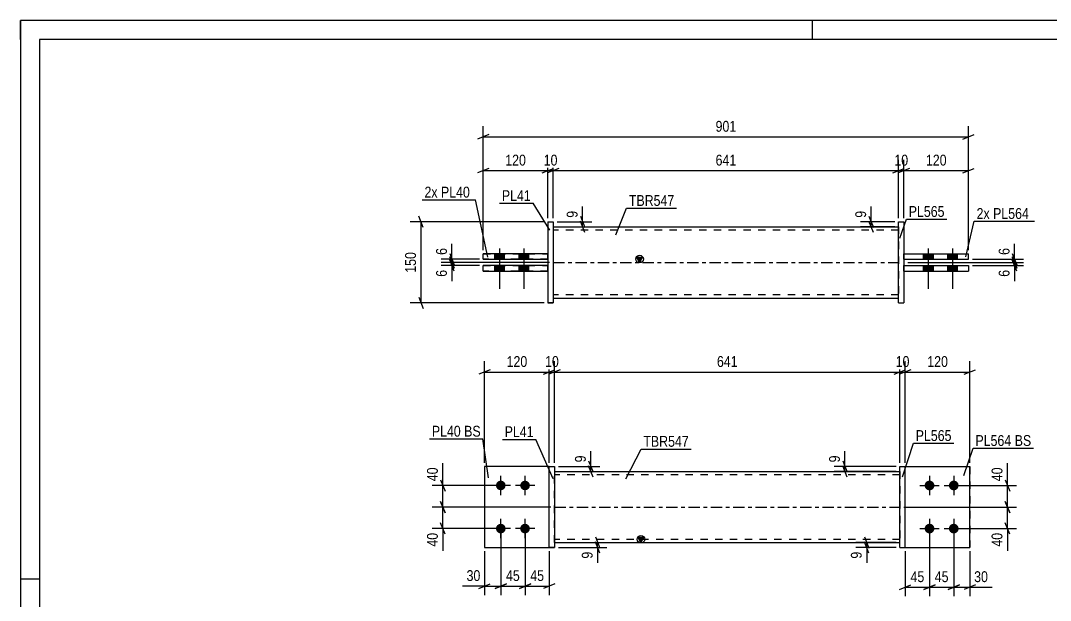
# Model space of a CAD drawing. Header units: millimetres. Extents: x 0 to 420, y 0 to 297.
# Drawn here: x 0 to 273.1, y 143.3 to 297 of the extents above; entities that cross this region are included whole.
import ezdxf

# ---------------------------------------------------------------- set-up
doc = ezdxf.new("R2010")
doc.units = ezdxf.units.MM
doc.linetypes.add('DXK_LINE_DOT2', pattern=[3.9198, 1.9599, -1.9599])
doc.linetypes.add('DXK_LINE_DOT3', pattern=[5.9187, 2.979, -0.9799, 0.9799, -0.9799])
doc.styles.add('Arial Narrow', font='ARIALN.TTF', dxfattribs={"height": 0.2})

# ---------------------------------------------------------------- blocks, each defined once
blk = doc.blocks.new('Unknown-585696755-1128')
at = {"color": 5, "linetype": 'Continuous'}
for p, q in [((420, 297), (0, 297)), ((0, 297), (0, 0)), ((0, 292), (0, 297)), ((210, 292), (210, 297)), ((415, 292), (5, 292)), ((5, 292), (5, 5)), ((5, 149), (0, 149))]:
    blk.add_line(p, q, dxfattribs=at)
blk = doc.blocks.new('Part-585696755-1914 - 1887')
at = {"color": 7, "linetype": 'DXK_LINE_DOT2'}
for p, q in [((140.2, 178.79), (123.05, 178.79)), ((123.05, 178.79), (123.05, 157.36)), ((140.2, 157.36), (140.2, 178.79)), ((123.05, 157.36), (140.2, 157.36))]:
    blk.add_line(p, q, dxfattribs=at)
blk = doc.blocks.new('Part-585696755-1898 - 1887')
at = {"color": 7, "linetype": 'DXK_LINE_DOT2'}
for p, q in [((234.61, 178.79), (251.75, 178.79)), ((234.61, 157.36), (234.61, 178.79)), ((234.61, 178.79), (251.75, 178.79)), ((251.75, 178.79), (251.75, 178.79)), ((251.75, 178.79), (251.75, 157.36)), ((234.61, 157.36), (234.61, 157.36)), ((234.61, 157.36), (251.75, 157.36)), ((234.61, 157.36), (251.75, 157.36))]:
    blk.add_line(p, q, dxfattribs=at)
blk = doc.blocks.new('Part-585696755-1909 - 1887')
at = {"color": 2, "linetype": 'Continuous'}
for p, q in [((140.2, 178.79), (123.05, 178.79)), ((123.05, 178.79), (123.05, 157.36)), ((123.05, 157.36), (140.2, 157.36))]:
    blk.add_line(p, q, dxfattribs=at)
at = {"color": 7, "linetype": 'DXK_LINE_DOT2'}
blk.add_line((140.2, 157.36), (140.2, 178.79), dxfattribs=at)
blk = doc.blocks.new('Part-585696755-1893 - 1887')
at = {"linetype": 'Continuous'}
blk.add_hatch(color=2, dxfattribs=at).paths.add_polyline_path([(164.51, 158.65), (163.71, 160.05), (165.31, 160.05)])
at = {"color": 2, "linetype": 'Continuous'}
for p, q in [((141.62, 177.51), (233.18, 177.51)), ((141.62, 158.65), (233.18, 158.65)), ((164.51, 158.65), (163.71, 160.05)), ((163.71, 160.05), (165.31, 160.05)), ((165.31, 160.05), (164.51, 158.65))]:
    blk.add_line(p, q, dxfattribs=at)
at = {"color": 7, "linetype": 'DXK_LINE_DOT2'}
for p, q in [((141.62, 158.65), (141.62, 177.51)), ((233.18, 176.65), (141.62, 176.65)), ((233.18, 177.51), (233.18, 158.65)), ((233.18, 159.51), (141.62, 159.51))]:
    blk.add_line(p, q, dxfattribs=at)
at = {"color": 7, "linetype": 'DXK_LINE_DOT3'}
blk.add_line((141.62, 168.08), (233.18, 168.08), dxfattribs=at)
at = {"color": 2, "linetype": 'Continuous'}
blk.add_circle((164.51, 159.55), 1, dxfattribs=at)
blk = doc.blocks.new('Part-585696755-1904 - 1887')
at = {"color": 2, "linetype": 'Continuous'}
for p, q in [((233.18, 178.79), (234.61, 178.79)), ((233.18, 157.36), (233.18, 178.79)), ((234.61, 157.36), (234.61, 178.79)), ((233.18, 157.36), (233.18, 157.36)), ((233.18, 157.36), (234.61, 157.36))]:
    blk.add_line(p, q, dxfattribs=at)
at = {"color": 7, "linetype": 'DXK_LINE_DOT2'}
for p, q in [((233.18, 178.79), (234.61, 178.79)), ((233.18, 157.36), (234.61, 157.36))]:
    blk.add_line(p, q, dxfattribs=at)
blk = doc.blocks.new('Part-585696755-1919 - 1887')
at = {"color": 2, "linetype": 'Continuous'}
for p, q in [((140.2, 178.79), (141.62, 178.79)), ((140.2, 157.36), (140.2, 178.79)), ((141.62, 178.79), (141.62, 178.79)), ((141.62, 178.79), (141.62, 157.36)), ((140.2, 157.36), (141.62, 157.36))]:
    blk.add_line(p, q, dxfattribs=at)
at = {"color": 7, "linetype": 'DXK_LINE_DOT2'}
for p, q in [((140.2, 178.79), (141.62, 178.79)), ((141.62, 157.36), (140.2, 157.36)), ((140.2, 157.36), (140.2, 157.36)), ((141.62, 157.36), (141.62, 157.36))]:
    blk.add_line(p, q, dxfattribs=at)
blk = doc.blocks.new('Bolt-585696755-1920 - 1887')
at = {"linetype": 'Continuous'}
for points in [[(127.34, 172.51, -1), (127.34, 175.08, -1)], [(133.77, 172.51, -1), (133.77, 175.08, -1)], [(127.34, 161.08, -1), (127.34, 163.65, -1)], [(133.77, 161.08, -1), (133.77, 163.65, -1)]]:
    blk.add_hatch(color=1, dxfattribs=at).paths.add_polyline_path(points)
at = {"color": 1, "linetype": 'Continuous'}
for p, q in [((127.34, 171.22), (127.34, 176.36)), ((133.77, 171.22), (133.77, 176.36)), ((129.91, 173.79), (124.77, 173.79)), ((136.34, 173.79), (131.2, 173.79)), ((127.34, 159.79), (127.34, 164.93)), ((133.77, 159.79), (133.77, 164.93)), ((129.91, 162.36), (124.77, 162.36)), ((136.34, 162.36), (131.2, 162.36))]:
    blk.add_line(p, q, dxfattribs=at)
blk = doc.blocks.new('Bolt-585696755-1921 - 1887')
at = {"linetype": 'Continuous'}
for points in [[(241.04, 175.08), (241.3, 175.05), (241.56, 174.97), (241.79, 174.83), (241.99, 174.65), (242.15, 174.43), (242.26, 174.19), (242.31, 173.93), (242.31, 173.66), (242.26, 173.39), (242.15, 173.15), (241.99, 172.93), (241.79, 172.75), (241.56, 172.62), (241.3, 172.53), (241.04, 172.51), (240.77, 172.53), (240.51, 172.62), (240.28, 172.75), (240.08, 172.93), (239.92, 173.15), (239.81, 173.39), (239.76, 173.66), (239.76, 173.93), (239.81, 174.19), (239.92, 174.43), (240.08, 174.65), (240.28, 174.83), (240.51, 174.97), (240.77, 175.05)], [(247.46, 175.08), (247.73, 175.05), (247.99, 174.97), (248.22, 174.83), (248.42, 174.65), (248.58, 174.43), (248.69, 174.19), (248.74, 173.93), (248.74, 173.66), (248.69, 173.39), (248.58, 173.15), (248.42, 172.93), (248.22, 172.75), (247.99, 172.62), (247.73, 172.53), (247.46, 172.51), (247.2, 172.53), (246.94, 172.62), (246.71, 172.75), (246.51, 172.93), (246.35, 173.15), (246.24, 173.39), (246.19, 173.66), (246.19, 173.93), (246.24, 174.19), (246.35, 174.43), (246.51, 174.65), (246.71, 174.83), (246.94, 174.97), (247.2, 175.05)], [(241.04, 163.65), (241.3, 163.62), (241.56, 163.54), (241.79, 163.4), (241.99, 163.22), (242.15, 163.01), (242.26, 162.76), (242.31, 162.5), (242.31, 162.23), (242.26, 161.97), (242.15, 161.72), (241.99, 161.5), (241.79, 161.32), (241.56, 161.19), (241.3, 161.11), (241.04, 161.08), (240.77, 161.11), (240.51, 161.19), (240.28, 161.32), (240.08, 161.5), (239.92, 161.72), (239.81, 161.97), (239.76, 162.23), (239.76, 162.5), (239.81, 162.76), (239.92, 163.01), (240.08, 163.22), (240.28, 163.4), (240.51, 163.54), (240.77, 163.62)], [(247.46, 163.65), (247.73, 163.62), (247.99, 163.54), (248.22, 163.4), (248.42, 163.22), (248.58, 163.01), (248.69, 162.76), (248.74, 162.5), (248.74, 162.23), (248.69, 161.97), (248.58, 161.72), (248.42, 161.5), (248.22, 161.32), (247.99, 161.19), (247.73, 161.11), (247.46, 161.08), (247.2, 161.11), (246.94, 161.19), (246.71, 161.32), (246.51, 161.5), (246.35, 161.72), (246.24, 161.97), (246.19, 162.23), (246.19, 162.5), (246.24, 162.76), (246.35, 163.01), (246.51, 163.22), (246.71, 163.4), (246.94, 163.54), (247.2, 163.62)]]:
    blk.add_hatch(color=1, dxfattribs=at).paths.add_polyline_path(points)
at = {"color": 1, "linetype": 'Continuous'}
for p, q in [((241.04, 176.36), (241.04, 171.22)), ((247.46, 176.36), (247.46, 171.22)), ((238.46, 173.79), (243.61, 173.79)), ((244.89, 173.79), (250.04, 173.79)), ((241.04, 164.93), (241.04, 159.79)), ((247.46, 164.93), (247.46, 159.79)), ((238.46, 162.36), (243.61, 162.36)), ((244.89, 162.36), (250.04, 162.36))]:
    blk.add_line(p, q, dxfattribs=at)
blk = doc.blocks.new('Part-585696755-1926 - 1887')
at = {"color": 2, "linetype": 'Continuous'}
for p, q in [((234.61, 178.79), (251.75, 178.79)), ((251.75, 178.79), (251.75, 178.79)), ((251.75, 157.36), (251.75, 178.79)), ((234.61, 157.36), (251.75, 157.36))]:
    blk.add_line(p, q, dxfattribs=at)
at = {"color": 7, "linetype": 'DXK_LINE_DOT2'}
for p, q in [((234.61, 178.79), (251.75, 178.79)), ((234.61, 157.36), (234.61, 178.79)), ((234.61, 157.36), (234.61, 157.36)), ((234.61, 157.36), (251.75, 157.36))]:
    blk.add_line(p, q, dxfattribs=at)
blk = doc.blocks.new('Part-585696755-1634 - 1592')
at = {"color": 2, "linetype": 'Continuous'}
for p, q in [((234.25, 235.2), (251.39, 235.2)), ((234.25, 233.77), (234.25, 235.2)), ((251.39, 233.77), (251.39, 235.2)), ((234.25, 233.77), (234.25, 233.77)), ((234.25, 233.77), (251.39, 233.77))]:
    blk.add_line(p, q, dxfattribs=at)
at = {"color": 7, "linetype": 'DXK_LINE_DOT2'}
for p, q in [((234.25, 235.2), (251.39, 235.2)), ((234.25, 233.77), (251.39, 233.77))]:
    blk.add_line(p, q, dxfattribs=at)
blk = doc.blocks.new('Part-585696755-1639 - 1592')
at = {"color": 2, "linetype": 'Continuous'}
for p, q in [((234.25, 232.06), (251.39, 232.06)), ((234.25, 230.63), (234.25, 232.06)), ((234.25, 230.63), (234.25, 230.63)), ((234.25, 230.63), (251.39, 230.63)), ((251.39, 232.06), (251.39, 230.63))]:
    blk.add_line(p, q, dxfattribs=at)
at = {"color": 7, "linetype": 'DXK_LINE_DOT2'}
for p, q in [((234.25, 232.06), (251.39, 232.06)), ((234.25, 230.63), (251.39, 230.63))]:
    blk.add_line(p, q, dxfattribs=at)
blk = doc.blocks.new('Bolt-585696755-1599 - 1592')
at = {"linetype": 'Continuous'}
for points in [[(125.69, 233.77), (128.26, 233.77), (128.26, 235.2), (125.69, 235.2)], [(125.69, 233.77), (128.26, 233.77), (128.26, 235.2), (125.69, 235.2)], [(132.12, 233.77), (134.69, 233.77), (134.69, 235.2), (132.12, 235.2)], [(132.12, 233.77), (134.69, 233.77), (134.69, 235.2), (132.12, 235.2)], [(125.69, 230.63), (128.26, 230.63), (128.26, 232.06), (125.69, 232.06)], [(125.69, 230.63), (128.26, 230.63), (128.26, 232.06), (125.69, 232.06)], [(132.12, 230.63), (134.69, 230.63), (134.69, 232.06), (132.12, 232.06)], [(132.12, 230.63), (134.69, 230.63), (134.69, 232.06), (132.12, 232.06)]]:
    blk.add_hatch(color=1, dxfattribs=at).paths.add_polyline_path(points)
at = {"color": 1, "linetype": 'Continuous'}
for p, q in [((125.69, 235.2), (125.69, 233.77)), ((125.69, 235.2), (125.69, 233.77)), ((126.98, 236.63), (126.98, 225.91)), ((126.98, 236.63), (126.98, 225.91)), ((128.26, 235.2), (128.26, 233.77)), ((128.26, 235.2), (128.26, 233.77)), ((132.12, 235.2), (132.12, 233.77)), ((132.12, 235.2), (132.12, 233.77)), ((133.41, 236.63), (133.41, 225.91)), ((133.41, 236.63), (133.41, 225.91)), ((134.69, 235.2), (134.69, 233.77)), ((134.69, 235.2), (134.69, 233.77)), ((125.69, 232.06), (125.69, 230.63)), ((125.69, 232.06), (125.69, 230.63)), ((128.26, 232.06), (128.26, 230.63)), ((128.26, 232.06), (128.26, 230.63)), ((132.12, 232.06), (132.12, 230.63)), ((132.12, 232.06), (132.12, 230.63)), ((134.69, 232.06), (134.69, 230.63)), ((134.69, 232.06), (134.69, 230.63))]:
    blk.add_line(p, q, dxfattribs=at)
blk = doc.blocks.new('Part-585696755-1604 - 1592')
at = {"color": 2, "linetype": 'Continuous'}
for p, q in [((139.84, 243.63), (141.26, 243.63)), ((139.84, 243.63), (139.84, 222.2)), ((141.26, 243.63), (141.26, 243.63)), ((141.26, 243.63), (141.26, 222.2)), ((141.26, 222.2), (139.84, 222.2)), ((139.84, 222.2), (139.84, 222.2))]:
    blk.add_line(p, q, dxfattribs=at)
at = {"color": 7, "linetype": 'DXK_LINE_DOT2'}
for p, q in [((139.84, 243.63), (141.26, 243.63)), ((139.84, 222.2), (141.26, 222.2)), ((139.84, 222.2), (139.84, 222.2))]:
    blk.add_line(p, q, dxfattribs=at)
blk = doc.blocks.new('Part-585696755-1619 - 1592')
at = {"color": 2, "linetype": 'Continuous'}
for p, q in [((139.84, 235.2), (122.69, 235.2)), ((122.69, 233.77), (122.69, 235.2)), ((139.84, 233.77), (139.84, 235.2)), ((122.69, 233.77), (139.84, 233.77)), ((122.69, 233.77), (122.69, 233.77))]:
    blk.add_line(p, q, dxfattribs=at)
at = {"color": 7, "linetype": 'DXK_LINE_DOT2'}
for p, q in [((122.69, 235.2), (139.84, 235.2)), ((139.84, 233.77), (122.69, 233.77))]:
    blk.add_line(p, q, dxfattribs=at)
blk = doc.blocks.new('Part-585696755-1654 - 1592')
at = {"linetype": 'Continuous'}
blk.add_hatch(color=2, dxfattribs=at).paths.add_polyline_path([(164.15, 232.91), (163.35, 234.31), (164.95, 234.31)])
at = {"color": 2, "linetype": 'Continuous'}
for p, q in [((141.26, 242.34), (232.82, 242.34)), ((164.15, 232.91), (163.35, 234.31)), ((163.35, 234.31), (164.95, 234.31)), ((164.95, 234.31), (164.15, 232.91)), ((141.26, 223.48), (232.82, 223.48))]:
    blk.add_line(p, q, dxfattribs=at)
at = {"color": 7, "linetype": 'DXK_LINE_DOT2'}
for p, q in [((141.26, 242.34), (141.26, 223.48)), ((232.82, 241.48), (141.26, 241.48)), ((232.82, 242.34), (232.82, 223.48)), ((232.82, 224.34), (141.26, 224.34))]:
    blk.add_line(p, q, dxfattribs=at)
at = {"color": 7, "linetype": 'DXK_LINE_DOT3'}
blk.add_line((141.26, 232.91), (232.82, 232.91), dxfattribs=at)
at = {"color": 2, "linetype": 'Continuous'}
blk.add_circle((164.15, 233.81), 1, dxfattribs=at)
blk = doc.blocks.new('Bolt-585696755-1655 - 1592')
at = {"linetype": 'Continuous'}
for points in [[(241.96, 235.2), (239.39, 235.2), (239.39, 233.77), (241.96, 233.77)], [(241.96, 235.2), (239.39, 235.2), (239.39, 233.77), (241.96, 233.77)], [(248.39, 235.2), (245.82, 235.2), (245.82, 233.77), (248.39, 233.77)], [(248.39, 235.2), (245.82, 235.2), (245.82, 233.77), (248.39, 233.77)], [(241.96, 232.06), (239.39, 232.06), (239.39, 230.63), (241.96, 230.63)], [(241.96, 232.06), (239.39, 232.06), (239.39, 230.63), (241.96, 230.63)], [(248.39, 232.06), (245.82, 232.06), (245.82, 230.63), (248.39, 230.63)], [(248.39, 232.06), (245.82, 232.06), (245.82, 230.63), (248.39, 230.63)]]:
    blk.add_hatch(color=1, dxfattribs=at).paths.add_polyline_path(points)
at = {"color": 1, "linetype": 'Continuous'}
for p, q in [((239.39, 235.2), (239.39, 233.77)), ((239.39, 235.2), (239.39, 233.77)), ((240.68, 236.63), (240.68, 225.91)), ((240.68, 236.63), (240.68, 225.91)), ((241.96, 235.2), (241.96, 233.77)), ((241.96, 235.2), (241.96, 233.77)), ((245.82, 235.2), (245.82, 233.77)), ((245.82, 235.2), (245.82, 233.77)), ((247.1, 236.63), (247.1, 225.91)), ((247.1, 236.63), (247.1, 225.91)), ((248.39, 235.2), (248.39, 233.77)), ((248.39, 235.2), (248.39, 233.77)), ((239.39, 232.06), (239.39, 230.63)), ((239.39, 232.06), (239.39, 230.63)), ((241.96, 232.06), (241.96, 230.63)), ((241.96, 232.06), (241.96, 230.63)), ((245.82, 232.06), (245.82, 230.63)), ((245.82, 232.06), (245.82, 230.63)), ((248.39, 232.06), (248.39, 230.63)), ((248.39, 232.06), (248.39, 230.63))]:
    blk.add_line(p, q, dxfattribs=at)
blk = doc.blocks.new('Part-585696755-1670 - 1592')
at = {"color": 2, "linetype": 'Continuous'}
for p, q in [((232.82, 243.63), (232.82, 243.63)), ((232.82, 222.2), (232.82, 243.63)), ((232.82, 243.63), (234.25, 243.63)), ((234.25, 243.63), (234.25, 243.63)), ((234.25, 243.63), (234.25, 222.2)), ((232.82, 222.2), (234.25, 222.2)), ((232.82, 222.2), (232.82, 222.2)), ((234.25, 222.2), (234.25, 222.2))]:
    blk.add_line(p, q, dxfattribs=at)
at = {"color": 7, "linetype": 'DXK_LINE_DOT2'}
for p, q in [((232.82, 243.63), (234.25, 243.63)), ((232.82, 222.2), (234.25, 222.2)), ((234.25, 222.2), (234.25, 222.2))]:
    blk.add_line(p, q, dxfattribs=at)
blk = doc.blocks.new('Part-585696755-1675 - 1592')
at = {"color": 2, "linetype": 'Continuous'}
for p, q in [((139.84, 232.06), (122.69, 232.06)), ((122.69, 230.63), (122.69, 232.06)), ((122.69, 230.63), (139.84, 230.63)), ((122.69, 230.63), (122.69, 230.63)), ((139.84, 230.63), (139.84, 232.06))]:
    blk.add_line(p, q, dxfattribs=at)
at = {"color": 7, "linetype": 'DXK_LINE_DOT2'}
for p, q in [((122.69, 232.06), (139.84, 232.06)), ((139.84, 230.63), (122.69, 230.63))]:
    blk.add_line(p, q, dxfattribs=at)
blk = doc.blocks.new('StraightDimension-585696755-2121 - 1887')
at = {"color": 7, "linetype": 'Continuous'}
for p, q in [((142.62, 158.65), (155.43, 158.65)), ((152.43, 160.15), (153.63, 157.15)), ((153.63, 155.86), (152.43, 158.86)), ((153.03, 157.36), (153.03, 158.65)), ((142.62, 157.36), (155.43, 157.36))]:
    blk.add_line(p, q, dxfattribs=at)
at = {"color": 0}
blk.add_wipeout([(152.28, 156.84), (148.08, 156.84), (148.08, 153.81), (152.28, 153.81)], dxfattribs=at)
at = {"color": 7, "linetype": 'Continuous'}
blk.add_line((153.03, 157.36), (153.03, 153.28), dxfattribs=at)
blk.add_line((153.03, 157.36), (153.03, 153.28), dxfattribs=at)
at = {"color": 3, "style": 'Arial Narrow'}
blk.add_text('9', height=2.86, rotation=90.0002, dxfattribs=at).set_placement((151.68, 154.41))
blk = doc.blocks.new('StraightDimension-585696755-5011 - 1887')
at = {"color": 7, "linetype": 'Continuous'}
for p, q in [((261.11, 175.29), (262.31, 172.29)), ((248.46, 173.79), (264.11, 173.79)), ((261.71, 168.08), (261.71, 173.79)), ((262.31, 166.58), (261.11, 169.58)), ((234.18, 168.08), (264.11, 168.08))]:
    blk.add_line(p, q, dxfattribs=at)
at = {"color": 0}
blk.add_wipeout([(260.96, 179.17), (256.76, 179.17), (256.76, 174.32), (260.96, 174.32)], dxfattribs=at)
at = {"color": 7, "linetype": 'Continuous'}
blk.add_line((261.71, 173.79), (261.71, 179.7), dxfattribs=at)
blk.add_line((261.71, 173.79), (261.71, 179.7), dxfattribs=at)
at = {"color": 3, "style": 'Arial Narrow'}
blk.add_text('40', height=2.863, rotation=90.0002, dxfattribs=at).set_placement((260.36, 174.92))
blk = doc.blocks.new('StraightDimension-585696755-1928 - 1887')
at = {"color": 7, "linetype": 'Continuous'}
for p, q in [((123.05, 179.79), (123.05, 206.71)), ((140.2, 179.79), (140.2, 206.71)), ((124.55, 204.46), (121.55, 203.26)), ((123.05, 203.86), (140.2, 203.86)), ((138.7, 203.26), (141.7, 204.46))]:
    blk.add_line(p, q, dxfattribs=at)
at = {"color": 0}
blk.add_wipeout([(134.97, 204.61), (134.97, 208.81), (128.28, 208.81), (128.28, 204.61)], dxfattribs=at)
at = {"color": 3, "style": 'Arial Narrow'}
blk.add_text('120', height=2.863, dxfattribs=at).set_placement((128.88, 205.21))
blk = doc.blocks.new('StraightDimension-585696755-1950 - 1887')
at = {"color": 7, "linetype": 'Continuous'}
for p, q in [((140.2, 179.79), (140.2, 206.71)), ((141.62, 179.79), (141.62, 206.71)), ((138.7, 203.26), (141.7, 204.46)), ((143.12, 204.46), (140.12, 203.26)), ((140.2, 203.86), (141.62, 203.86))]:
    blk.add_line(p, q, dxfattribs=at)
at = {"color": 0}
blk.add_wipeout([(143.34, 204.61), (143.34, 208.81), (138.48, 208.81), (138.48, 204.61)], dxfattribs=at)
at = {"color": 3, "style": 'Arial Narrow'}
blk.add_text('10', height=2.863, dxfattribs=at).set_placement((139.08, 205.21))
blk = doc.blocks.new('StraightDimension-585696755-1967 - 1887')
at = {"color": 7, "linetype": 'Continuous'}
for p, q in [((141.62, 179.79), (141.62, 206.71)), ((233.18, 179.79), (233.18, 206.71)), ((143.12, 204.46), (140.12, 203.26)), ((141.62, 203.86), (233.18, 203.86)), ((231.68, 203.26), (234.68, 204.46))]:
    blk.add_line(p, q, dxfattribs=at)
at = {"color": 0}
blk.add_wipeout([(190.74, 204.61), (190.74, 208.81), (184.06, 208.81), (184.06, 204.61)], dxfattribs=at)
at = {"color": 3, "style": 'Arial Narrow'}
blk.add_text('641', height=2.863, dxfattribs=at).set_placement((184.66, 205.21))
blk = doc.blocks.new('StraightDimension-585696755-1976 - 1887')
at = {"color": 7, "linetype": 'Continuous'}
for p, q in [((233.18, 179.79), (233.18, 206.71)), ((234.61, 179.79), (234.61, 206.71)), ((231.68, 203.26), (234.68, 204.46)), ((236.11, 204.46), (233.11, 203.26)), ((233.18, 203.86), (234.61, 203.86))]:
    blk.add_line(p, q, dxfattribs=at)
at = {"color": 0}
blk.add_wipeout([(236.32, 204.61), (236.32, 208.81), (231.46, 208.81), (231.46, 204.61)], dxfattribs=at)
at = {"color": 3, "style": 'Arial Narrow'}
blk.add_text('10', height=2.863, dxfattribs=at).set_placement((232.06, 205.21))
blk = doc.blocks.new('StraightDimension-585696755-1993 - 1887')
at = {"color": 7, "linetype": 'Continuous'}
for p, q in [((234.61, 179.79), (234.61, 206.71)), ((251.75, 179.79), (251.75, 206.71)), ((236.11, 204.46), (233.11, 203.26)), ((234.61, 203.86), (251.75, 203.86)), ((250.25, 203.26), (253.25, 204.46))]:
    blk.add_line(p, q, dxfattribs=at)
at = {"color": 0}
blk.add_wipeout([(246.52, 204.61), (246.52, 208.81), (239.84, 208.81), (239.84, 204.61)], dxfattribs=at)
at = {"color": 3, "style": 'Arial Narrow'}
blk.add_text('120', height=2.863, dxfattribs=at).set_placement((240.44, 205.21))
blk = doc.blocks.new('StraightDimension-585696755-2016 - 1887')
at = {"color": 7, "linetype": 'Continuous'}
for p, q in [((218.01, 180.29), (219.21, 177.29)), ((232.18, 178.79), (215.76, 178.79)), ((219.21, 176.01), (218.01, 179.01)), ((218.61, 177.51), (218.61, 178.79)), ((232.18, 177.51), (215.76, 177.51))]:
    blk.add_line(p, q, dxfattribs=at)
at = {"color": 0}
blk.add_wipeout([(217.86, 182.34), (213.66, 182.34), (213.66, 179.32), (217.86, 179.32)], dxfattribs=at)
at = {"color": 7, "linetype": 'Continuous'}
blk.add_line((218.61, 178.79), (218.61, 182.87), dxfattribs=at)
blk.add_line((218.61, 178.79), (218.61, 182.87), dxfattribs=at)
at = {"color": 3, "style": 'Arial Narrow'}
blk.add_text('9', height=2.86, rotation=90.0002, dxfattribs=at).set_placement((217.26, 179.92))
blk = doc.blocks.new('StraightDimension-585696755-2076 - 1887')
at = {"color": 7, "linetype": 'Continuous'}
for p, q in [((232.18, 158.65), (221.53, 158.65)), ((223.78, 160.15), (224.98, 157.15)), ((224.98, 155.86), (223.78, 158.86)), ((224.38, 157.36), (224.38, 158.65)), ((232.18, 157.36), (221.53, 157.36))]:
    blk.add_line(p, q, dxfattribs=at)
at = {"color": 0}
blk.add_wipeout([(223.63, 156.84), (219.43, 156.84), (219.43, 153.81), (223.63, 153.81)], dxfattribs=at)
at = {"color": 7, "linetype": 'Continuous'}
blk.add_line((224.38, 157.36), (224.38, 153.28), dxfattribs=at)
blk.add_line((224.38, 157.36), (224.38, 153.28), dxfattribs=at)
at = {"color": 3, "style": 'Arial Narrow'}
blk.add_text('9', height=2.86, rotation=90.0002, dxfattribs=at).set_placement((223.03, 154.41))
blk = doc.blocks.new('StraightDimension-585696755-2085 - 1887')
at = {"color": 7, "linetype": 'Continuous'}
for p, q in [((111.39, 169.58), (112.59, 166.58)), ((140.62, 168.08), (109.14, 168.08)), ((111.99, 162.36), (111.99, 168.08)), ((112.59, 160.86), (111.39, 163.86)), ((126.34, 162.36), (109.14, 162.36))]:
    blk.add_line(p, q, dxfattribs=at)
at = {"color": 0}
blk.add_wipeout([(111.24, 161.84), (107.04, 161.84), (107.04, 156.98), (111.24, 156.98)], dxfattribs=at)
at = {"color": 7, "linetype": 'Continuous'}
blk.add_line((111.99, 162.36), (111.99, 156.46), dxfattribs=at)
blk.add_line((111.99, 162.36), (111.99, 156.46), dxfattribs=at)
at = {"color": 3, "style": 'Arial Narrow'}
blk.add_text('40', height=2.863, rotation=90.0002, dxfattribs=at).set_placement((110.64, 157.58))
blk = doc.blocks.new('StraightDimension-585696755-2098 - 1887')
at = {"color": 7, "linetype": 'Continuous'}
for p, q in [((111.39, 175.29), (112.59, 172.29)), ((126.34, 173.79), (109.14, 173.79)), ((111.99, 168.08), (111.99, 173.79)), ((112.59, 166.58), (111.39, 169.58)), ((140.62, 168.08), (109.14, 168.08))]:
    blk.add_line(p, q, dxfattribs=at)
at = {"color": 0}
blk.add_wipeout([(111.24, 179.17), (107.04, 179.17), (107.04, 174.32), (111.24, 174.32)], dxfattribs=at)
at = {"color": 7, "linetype": 'Continuous'}
blk.add_line((111.99, 173.79), (111.99, 179.7), dxfattribs=at)
blk.add_line((111.99, 173.79), (111.99, 179.7), dxfattribs=at)
at = {"color": 3, "style": 'Arial Narrow'}
blk.add_text('40', height=2.863, rotation=90.0002, dxfattribs=at).set_placement((110.64, 174.92))
blk = doc.blocks.new('StraightDimension-585696755-2112 - 1887')
at = {"color": 7, "linetype": 'Continuous'}
for p, q in [((150.62, 180.29), (151.82, 177.29)), ((142.62, 178.79), (153.62, 178.79)), ((151.82, 176.01), (150.62, 179.01)), ((151.22, 177.51), (151.22, 178.79)), ((142.62, 177.51), (153.62, 177.51))]:
    blk.add_line(p, q, dxfattribs=at)
at = {"color": 0}
blk.add_wipeout([(150.47, 182.34), (146.27, 182.34), (146.27, 179.32), (150.47, 179.32)], dxfattribs=at)
at = {"color": 7, "linetype": 'Continuous'}
blk.add_line((151.22, 178.79), (151.22, 182.87), dxfattribs=at)
blk.add_line((151.22, 178.79), (151.22, 182.87), dxfattribs=at)
at = {"color": 3, "style": 'Arial Narrow'}
blk.add_text('9', height=2.86, rotation=90.0002, dxfattribs=at).set_placement((149.87, 179.92))
blk = doc.blocks.new('StraightDimension-585696755-2141 - 1887')
at = {"color": 7, "linetype": 'Continuous'}
for p, q in [((133.77, 161.36), (133.77, 144.73)), ((140.2, 156.36), (140.2, 144.73)), ((132.27, 146.53), (135.27, 147.73)), ((141.7, 147.73), (138.7, 146.53)), ((133.77, 147.13), (140.2, 147.13))]:
    blk.add_line(p, q, dxfattribs=at)
at = {"color": 0}
blk.add_wipeout([(139.41, 147.88), (139.41, 152.08), (134.55, 152.08), (134.55, 147.88)], dxfattribs=at)
at = {"color": 3, "style": 'Arial Narrow'}
blk.add_text('45', height=2.863, dxfattribs=at).set_placement((135.15, 148.48))
blk = doc.blocks.new('StraightDimension-585696755-2154 - 1887')
at = {"color": 7, "linetype": 'Continuous'}
for p, q in [((127.34, 161.36), (127.34, 144.73)), ((133.77, 161.36), (133.77, 144.73)), ((125.84, 146.53), (128.84, 147.73)), ((135.27, 147.73), (132.27, 146.53)), ((127.34, 147.13), (133.77, 147.13))]:
    blk.add_line(p, q, dxfattribs=at)
at = {"color": 0}
blk.add_wipeout([(132.98, 147.88), (132.98, 152.08), (128.12, 152.08), (128.12, 147.88)], dxfattribs=at)
at = {"color": 3, "style": 'Arial Narrow'}
blk.add_text('45', height=2.863, dxfattribs=at).set_placement((128.72, 148.48))
blk = doc.blocks.new('StraightDimension-585696755-2161 - 1887')
at = {"color": 7, "linetype": 'Continuous'}
for p, q in [((127.34, 161.36), (127.34, 144.73)), ((123.05, 156.36), (123.05, 144.73)), ((121.55, 146.53), (124.55, 147.73)), ((128.84, 147.73), (125.84, 146.53)), ((123.05, 147.13), (127.34, 147.13))]:
    blk.add_line(p, q, dxfattribs=at)
at = {"color": 0}
blk.add_wipeout([(122.53, 147.88), (122.53, 152.08), (117.67, 152.08), (117.67, 147.88)], dxfattribs=at)
at = {"color": 7, "linetype": 'Continuous'}
blk.add_line((123.05, 147.13), (117.15, 147.13), dxfattribs=at)
blk.add_line((123.05, 147.13), (117.15, 147.13), dxfattribs=at)
at = {"color": 3, "style": 'Arial Narrow'}
blk.add_text('30', height=2.863, dxfattribs=at).set_placement((118.27, 148.48))
blk = doc.blocks.new('StraightDimension-585696755-4953 - 1887')
at = {"color": 7, "linetype": 'Continuous'}
for p, q in [((247.46, 161.36), (247.46, 144.44)), ((251.75, 156.36), (251.75, 144.44)), ((245.96, 146.24), (248.96, 147.44)), ((247.46, 146.84), (251.75, 146.84)), ((253.25, 147.44), (250.25, 146.24))]:
    blk.add_line(p, q, dxfattribs=at)
at = {"color": 0}
blk.add_wipeout([(257.13, 147.59), (257.13, 151.79), (252.27, 151.79), (252.27, 147.59)], dxfattribs=at)
at = {"color": 7, "linetype": 'Continuous'}
blk.add_line((251.75, 146.84), (257.66, 146.84), dxfattribs=at)
blk.add_line((251.75, 146.84), (257.66, 146.84), dxfattribs=at)
at = {"color": 3, "style": 'Arial Narrow'}
blk.add_text('30', height=2.863, dxfattribs=at).set_placement((252.87, 148.19))
blk = doc.blocks.new('StraightDimension-585696755-4954 - 1887')
at = {"color": 7, "linetype": 'Continuous'}
for p, q in [((241.04, 161.36), (241.04, 144.44)), ((247.46, 161.36), (247.46, 144.44)), ((239.54, 146.24), (242.54, 147.44)), ((241.04, 146.84), (247.46, 146.84)), ((248.96, 147.44), (245.96, 146.24))]:
    blk.add_line(p, q, dxfattribs=at)
at = {"color": 0}
blk.add_wipeout([(246.68, 147.59), (246.68, 151.79), (241.82, 151.79), (241.82, 147.59)], dxfattribs=at)
at = {"color": 3, "style": 'Arial Narrow'}
blk.add_text('45', height=2.863, dxfattribs=at).set_placement((242.42, 148.19))
blk = doc.blocks.new('StraightDimension-585696755-4955 - 1887')
at = {"color": 7, "linetype": 'Continuous'}
for p, q in [((241.04, 161.36), (241.04, 144.44)), ((234.61, 156.36), (234.61, 144.44)), ((233.11, 146.24), (236.11, 147.44)), ((234.61, 146.84), (241.04, 146.84)), ((242.54, 147.44), (239.54, 146.24))]:
    blk.add_line(p, q, dxfattribs=at)
at = {"color": 0}
blk.add_wipeout([(240.25, 147.59), (240.25, 151.79), (235.39, 151.79), (235.39, 147.59)], dxfattribs=at)
at = {"color": 3, "style": 'Arial Narrow'}
blk.add_text('45', height=2.863, dxfattribs=at).set_placement((235.99, 148.19))
blk = doc.blocks.new('StraightDimension-585696755-5012 - 1887')
at = {"color": 7, "linetype": 'Continuous'}
for p, q in [((261.11, 169.58), (262.31, 166.58)), ((234.18, 168.08), (264.11, 168.08)), ((261.71, 162.36), (261.71, 168.08)), ((262.31, 160.86), (261.11, 163.86)), ((248.46, 162.36), (264.11, 162.36))]:
    blk.add_line(p, q, dxfattribs=at)
at = {"color": 0}
blk.add_wipeout([(260.96, 161.84), (256.76, 161.84), (256.76, 156.98), (260.96, 156.98)], dxfattribs=at)
at = {"color": 7, "linetype": 'Continuous'}
blk.add_line((261.71, 162.36), (261.71, 156.46), dxfattribs=at)
blk.add_line((261.71, 162.36), (261.71, 156.46), dxfattribs=at)
at = {"color": 3, "style": 'Arial Narrow'}
blk.add_text('40', height=2.863, rotation=90.0002, dxfattribs=at).set_placement((260.36, 157.58))
blk = doc.blocks.new('StraightDimension-585696755-1812 - 1592')
at = {"color": 7, "linetype": 'Continuous'}
for p, q in [((113.79, 235.27), (114.99, 232.27)), ((121.69, 233.77), (111.54, 233.77)), ((140.26, 232.91), (111.54, 232.91)), ((114.99, 231.41), (113.79, 234.41)), ((114.39, 232.91), (114.39, 233.77))]:
    blk.add_line(p, q, dxfattribs=at)
at = {"color": 0}
blk.add_wipeout([(113.64, 237.32), (109.44, 237.32), (109.44, 234.3), (113.64, 234.3)], dxfattribs=at)
at = {"color": 7, "linetype": 'Continuous'}
blk.add_line((114.39, 233.77), (114.39, 237.85), dxfattribs=at)
blk.add_line((114.39, 233.77), (114.39, 237.85), dxfattribs=at)
at = {"color": 3, "style": 'Arial Narrow'}
blk.add_text('6', height=2.86, rotation=90.0002, dxfattribs=at).set_placement((113.04, 234.9))
blk = doc.blocks.new('StraightDimension-585696755-1730 - 1592')
at = {"color": 7, "linetype": 'Continuous'}
for p, q in [((232.82, 244.63), (232.82, 260.09)), ((234.25, 244.63), (234.25, 260.09)), ((231.32, 256.64), (234.32, 257.84)), ((235.75, 257.84), (232.75, 256.64)), ((232.82, 257.24), (234.25, 257.24))]:
    blk.add_line(p, q, dxfattribs=at)
at = {"color": 0}
blk.add_wipeout([(235.96, 257.99), (235.96, 262.19), (231.11, 262.19), (231.11, 257.99)], dxfattribs=at)
at = {"color": 3, "style": 'Arial Narrow'}
blk.add_text('10', height=2.863, dxfattribs=at).set_placement((231.71, 258.59))
blk = doc.blocks.new('StraightDimension-585696755-1677 - 1592')
at = {"color": 7, "linetype": 'Continuous'}
for p, q in [((142.26, 243.63), (151.44, 243.63)), ((148.44, 245.13), (149.64, 242.13)), ((149.64, 240.84), (148.44, 243.84)), ((149.04, 242.34), (149.04, 243.63)), ((142.26, 242.34), (151.44, 242.34))]:
    blk.add_line(p, q, dxfattribs=at)
at = {"color": 0}
blk.add_wipeout([(148.29, 247.18), (144.09, 247.18), (144.09, 244.15), (148.29, 244.15)], dxfattribs=at)
at = {"color": 7, "linetype": 'Continuous'}
blk.add_line((149.04, 243.63), (149.04, 247.71), dxfattribs=at)
blk.add_line((149.04, 243.63), (149.04, 247.71), dxfattribs=at)
at = {"color": 3, "style": 'Arial Narrow'}
blk.add_text('9', height=2.86, rotation=90.0002, dxfattribs=at).set_placement((147.69, 244.75))
blk = doc.blocks.new('StraightDimension-585696755-1690 - 1592')
at = {"color": 7, "linetype": 'Continuous'}
for p, q in [((235.25, 232.91), (265.99, 232.91)), ((262.99, 234.41), (264.19, 231.41)), ((264.19, 230.56), (262.99, 233.56)), ((263.59, 232.06), (263.59, 232.91)), ((252.39, 232.06), (265.99, 232.06))]:
    blk.add_line(p, q, dxfattribs=at)
at = {"color": 0}
blk.add_wipeout([(262.84, 231.53), (258.64, 231.53), (258.64, 228.5), (262.84, 228.5)], dxfattribs=at)
at = {"color": 7, "linetype": 'Continuous'}
blk.add_line((263.59, 232.06), (263.59, 227.98), dxfattribs=at)
blk.add_line((263.59, 232.06), (263.59, 227.98), dxfattribs=at)
at = {"color": 3, "style": 'Arial Narrow'}
blk.add_text('6', height=2.86, rotation=90.0002, dxfattribs=at).set_placement((262.24, 229.1))
blk = doc.blocks.new('StraightDimension-585696755-1699 - 1592')
at = {"color": 7, "linetype": 'Continuous'}
for p, q in [((262.99, 235.27), (264.19, 232.27)), ((235.25, 232.91), (265.99, 232.91)), ((252.39, 233.77), (265.99, 233.77)), ((264.19, 231.41), (262.99, 234.41)), ((263.59, 232.91), (263.59, 233.77))]:
    blk.add_line(p, q, dxfattribs=at)
at = {"color": 0}
blk.add_wipeout([(262.84, 237.32), (258.64, 237.32), (258.64, 234.3), (262.84, 234.3)], dxfattribs=at)
at = {"color": 7, "linetype": 'Continuous'}
blk.add_line((263.59, 233.77), (263.59, 237.85), dxfattribs=at)
blk.add_line((263.59, 233.77), (263.59, 237.85), dxfattribs=at)
at = {"color": 3, "style": 'Arial Narrow'}
blk.add_text('6', height=2.86, rotation=90.0002, dxfattribs=at).set_placement((262.24, 234.9))
blk = doc.blocks.new('StraightDimension-585696755-1709 - 1592')
at = {"color": 7, "linetype": 'Continuous'}
for p, q in [((231.82, 243.63), (222.71, 243.63)), ((224.96, 245.13), (226.16, 242.13)), ((226.16, 240.84), (224.96, 243.84)), ((225.56, 242.34), (225.56, 243.63)), ((231.82, 242.34), (222.71, 242.34))]:
    blk.add_line(p, q, dxfattribs=at)
at = {"color": 0}
blk.add_wipeout([(224.81, 247.18), (220.61, 247.18), (220.61, 244.15), (224.81, 244.15)], dxfattribs=at)
at = {"color": 7, "linetype": 'Continuous'}
blk.add_line((225.56, 243.63), (225.56, 247.71), dxfattribs=at)
blk.add_line((225.56, 243.63), (225.56, 247.71), dxfattribs=at)
at = {"color": 3, "style": 'Arial Narrow'}
blk.add_text('9', height=2.86, rotation=90.0002, dxfattribs=at).set_placement((224.21, 244.75))
blk = doc.blocks.new('StraightDimension-585696755-1720 - 1592')
at = {"color": 7, "linetype": 'Continuous'}
for p, q in [((234.25, 244.63), (234.25, 260.09)), ((251.39, 236.2), (251.39, 260.09)), ((235.75, 257.84), (232.75, 256.64)), ((234.25, 257.24), (251.39, 257.24)), ((249.89, 256.64), (252.89, 257.84))]:
    blk.add_line(p, q, dxfattribs=at)
at = {"color": 0}
blk.add_wipeout([(246.16, 257.99), (246.16, 262.19), (239.48, 262.19), (239.48, 257.99)], dxfattribs=at)
at = {"color": 3, "style": 'Arial Narrow'}
blk.add_text('120', height=2.863, dxfattribs=at).set_placement((240.08, 258.59))
blk = doc.blocks.new('StraightDimension-585696755-1740 - 1592')
at = {"color": 7, "linetype": 'Continuous'}
for p, q in [((141.26, 244.63), (141.26, 260.09)), ((232.82, 244.63), (232.82, 260.09)), ((142.76, 257.84), (139.76, 256.64)), ((141.26, 257.24), (232.82, 257.24)), ((231.32, 256.64), (234.32, 257.84))]:
    blk.add_line(p, q, dxfattribs=at)
at = {"color": 0}
blk.add_wipeout([(190.38, 257.99), (190.38, 262.19), (183.7, 262.19), (183.7, 257.99)], dxfattribs=at)
at = {"color": 3, "style": 'Arial Narrow'}
blk.add_text('641', height=2.863, dxfattribs=at).set_placement((184.3, 258.59))
blk = doc.blocks.new('StraightDimension-585696755-1750 - 1592')
at = {"color": 7, "linetype": 'Continuous'}
for p, q in [((122.69, 236.2), (122.69, 260.09)), ((139.84, 244.63), (139.84, 260.09)), ((124.19, 257.84), (121.19, 256.64)), ((122.69, 257.24), (139.84, 257.24)), ((138.34, 256.64), (141.34, 257.84))]:
    blk.add_line(p, q, dxfattribs=at)
at = {"color": 0}
blk.add_wipeout([(134.61, 257.99), (134.61, 262.19), (127.92, 262.19), (127.92, 257.99)], dxfattribs=at)
at = {"color": 3, "style": 'Arial Narrow'}
blk.add_text('120', height=2.863, dxfattribs=at).set_placement((128.52, 258.59))
blk = doc.blocks.new('StraightDimension-585696755-1760 - 1592')
at = {"color": 7, "linetype": 'Continuous'}
for p, q in [((139.84, 244.63), (139.84, 260.09)), ((141.26, 244.63), (141.26, 260.09)), ((138.34, 256.64), (141.34, 257.84)), ((142.76, 257.84), (139.76, 256.64)), ((139.84, 257.24), (141.26, 257.24))]:
    blk.add_line(p, q, dxfattribs=at)
at = {"color": 0}
blk.add_wipeout([(142.98, 257.99), (142.98, 262.19), (138.12, 262.19), (138.12, 257.99)], dxfattribs=at)
at = {"color": 3, "style": 'Arial Narrow'}
blk.add_text('10', height=2.863, dxfattribs=at).set_placement((138.72, 258.59))
blk = doc.blocks.new('StraightDimension-585696755-1771 - 1592')
at = {"color": 7, "linetype": 'Continuous'}
for p, q in [((122.69, 236.2), (122.69, 269.05)), ((251.39, 236.2), (251.39, 269.05)), ((124.19, 266.8), (121.19, 265.6)), ((122.69, 266.2), (251.39, 266.2)), ((249.89, 265.6), (252.89, 266.8))]:
    blk.add_line(p, q, dxfattribs=at)
at = {"color": 0}
blk.add_wipeout([(190.38, 266.95), (190.38, 271.15), (183.7, 271.15), (183.7, 266.95)], dxfattribs=at)
at = {"color": 3, "style": 'Arial Narrow'}
blk.add_text('901', height=2.863, dxfattribs=at).set_placement((184.3, 267.55))
blk = doc.blocks.new('StraightDimension-585696755-1785 - 1592')
at = {"color": 7, "linetype": 'Continuous'}
for p, q in [((138.84, 243.63), (103.34, 243.63)), ((106.79, 242.13), (105.59, 245.13)), ((106.19, 222.2), (106.19, 243.63)), ((138.84, 222.2), (103.34, 222.2)), ((105.59, 223.7), (106.79, 220.7))]:
    blk.add_line(p, q, dxfattribs=at)
at = {"color": 0}
blk.add_wipeout([(105.44, 236.26), (101.24, 236.26), (101.24, 229.57), (105.44, 229.57)], dxfattribs=at)
at = {"color": 3, "style": 'Arial Narrow'}
blk.add_text('150', height=2.863, rotation=90.0002, dxfattribs=at).set_placement((104.84, 230.17))
blk = doc.blocks.new('StraightDimension-585696755-1796 - 1592')
at = {"color": 7, "linetype": 'Continuous'}
for p, q in [((140.26, 232.91), (111.54, 232.91)), ((113.79, 234.41), (114.99, 231.41)), ((114.99, 230.56), (113.79, 233.56)), ((114.39, 232.06), (114.39, 232.91)), ((121.69, 232.06), (111.54, 232.06))]:
    blk.add_line(p, q, dxfattribs=at)
at = {"color": 0}
blk.add_wipeout([(113.64, 231.53), (109.44, 231.53), (109.44, 228.5), (113.64, 228.5)], dxfattribs=at)
at = {"color": 7, "linetype": 'Continuous'}
blk.add_line((114.39, 232.06), (114.39, 227.98), dxfattribs=at)
blk.add_line((114.39, 232.06), (114.39, 227.98), dxfattribs=at)
at = {"color": 3, "style": 'Arial Narrow'}
blk.add_text('6', height=2.86, rotation=90.0002, dxfattribs=at).set_placement((113.04, 229.1))
blk = doc.blocks.new('Mark-585696755-1889 - 1887')
at = {"color": 0}
blk.add_wipeout([(177.2, 184.06), (177.2, 187.06), (165.14, 187.06), (165.14, 184.06)], dxfattribs=at)
blk.add_wipeout([(177.2, 184.06), (177.2, 187.06), (165.14, 187.06), (165.14, 184.06)], dxfattribs=at)
at = {"color": 30, "linetype": 'Continuous'}
for p, q in [((160.46, 175.56), (164.54, 183.46)), ((164.54, 183.46), (177.8, 183.46))]:
    blk.add_line(p, q, dxfattribs=at)
at = {"color": 3, "style": 'Arial Narrow'}
blk.add_text('TBR547', height=2.863, dxfattribs=at).set_placement((165.14, 184.06))
blk = doc.blocks.new('Mark-585696755-1900 - 1887')
at = {"color": 0}
blk.add_wipeout([(246.87, 185.59), (246.87, 188.59), (237.37, 188.59), (237.37, 185.59)], dxfattribs=at)
blk.add_wipeout([(246.87, 185.59), (246.87, 188.59), (237.37, 188.59), (237.37, 185.59)], dxfattribs=at)
at = {"color": 30, "linetype": 'Continuous'}
for p, q in [((233.91, 176.11), (236.77, 184.99)), ((236.77, 184.99), (247.47, 184.99))]:
    blk.add_line(p, q, dxfattribs=at)
at = {"color": 3, "style": 'Arial Narrow'}
blk.add_text('PL565', height=2.863, dxfattribs=at).set_placement((237.37, 185.59))
blk = doc.blocks.new('Mark-585696755-1915 - 1887')
at = {"color": 0}
blk.add_wipeout([(136.04, 186.62), (136.04, 189.62), (128.37, 189.62), (128.37, 186.62)], dxfattribs=at)
blk.add_wipeout([(136.04, 186.62), (136.04, 189.62), (128.37, 189.62), (128.37, 186.62)], dxfattribs=at)
at = {"color": 30, "linetype": 'Continuous'}
for p in [(127.77, 186.02), (141.27, 175.58)]:
    blk.add_line(p, (136.64, 186.02), dxfattribs=at)
at = {"color": 3, "style": 'Arial Narrow'}
blk.add_text('PL41', height=2.863, dxfattribs=at).set_placement((128.37, 186.62))
blk = doc.blocks.new('MarkSet-585696755-2214 - 1887')
at = {"color": 0}
blk.add_wipeout([(116.72, 186.74), (116.72, 189.74), (109.05, 189.74), (109.05, 186.74)], dxfattribs=at)
blk.add_wipeout([(116.72, 186.74), (116.72, 189.74), (109.05, 189.74), (109.05, 186.74)], dxfattribs=at)
blk.add_wipeout([(122.01, 186.74), (122.01, 189.74), (117.62, 189.74), (117.62, 186.74)], dxfattribs=at)
blk.add_wipeout([(122.01, 186.74), (122.01, 189.74), (117.62, 189.74), (117.62, 186.74)], dxfattribs=at)
at = {"color": 30, "linetype": 'Continuous'}
for p in [(108.45, 186.14), (124.06, 175.86)]:
    blk.add_line(p, (122.61, 186.14), dxfattribs=at)
at = {"color": 3, "style": 'Arial Narrow'}
for s, p in [('PL40', (109.05, 186.74)), ('BS', (117.62, 186.74))]:
    blk.add_text(s, height=2.863, dxfattribs=at).set_placement(p)
blk = doc.blocks.new('MarkSet-585696755-2236 - 1887')
at = {"color": 0}
blk.add_wipeout([(262.72, 184.27), (262.72, 187.27), (253.21, 187.27), (253.21, 184.27)], dxfattribs=at)
blk.add_wipeout([(262.72, 184.27), (262.72, 187.27), (253.21, 187.27), (253.21, 184.27)], dxfattribs=at)
at = {"color": 30, "linetype": 'Continuous'}
blk.add_line((250.12, 176.44), (252.61, 183.67), dxfattribs=at)
at = {"color": 0}
blk.add_wipeout([(268, 184.27), (268, 187.27), (263.62, 187.27), (263.62, 184.27)], dxfattribs=at)
blk.add_wipeout([(268, 184.27), (268, 187.27), (263.62, 187.27), (263.62, 184.27)], dxfattribs=at)
at = {"color": 30, "linetype": 'Continuous'}
blk.add_line((252.61, 183.67), (268.6, 183.67), dxfattribs=at)
at = {"color": 3, "style": 'Arial Narrow'}
for s, p in [('PL564', (253.21, 184.27)), ('BS', (263.62, 184.27))]:
    blk.add_text(s, height=2.863, dxfattribs=at).set_placement(p)
blk = doc.blocks.new('Mark-585696755-1650 - 1592')
at = {"color": 0}
blk.add_wipeout([(173.36, 247.89), (173.36, 250.89), (161.31, 250.89), (161.31, 247.89)], dxfattribs=at)
blk.add_wipeout([(173.36, 247.89), (173.36, 250.89), (161.31, 250.89), (161.31, 247.89)], dxfattribs=at)
at = {"color": 30, "linetype": 'Continuous'}
for p, q in [((157.89, 240.22), (160.71, 247.29)), ((160.71, 247.29), (173.96, 247.29))]:
    blk.add_line(p, q, dxfattribs=at)
at = {"color": 3, "style": 'Arial Narrow'}
blk.add_text('TBR547', height=2.863, dxfattribs=at).set_placement((161.31, 247.89))
blk = doc.blocks.new('Mark-585696755-1600 - 1592')
at = {"color": 0}
blk.add_wipeout([(135.29, 249.19), (135.29, 252.19), (127.62, 252.19), (127.62, 249.19)], dxfattribs=at)
blk.add_wipeout([(135.29, 249.19), (135.29, 252.19), (127.62, 252.19), (127.62, 249.19)], dxfattribs=at)
at = {"color": 30, "linetype": 'Continuous'}
for p in [(127.02, 248.59), (140.38, 241.45)]:
    blk.add_line(p, (135.89, 248.59), dxfattribs=at)
at = {"color": 3, "style": 'Arial Narrow'}
blk.add_text('PL41', height=2.863, dxfattribs=at).set_placement((127.62, 249.19))
blk = doc.blocks.new('Mark-585696755-1666 - 1592')
at = {"color": 0}
blk.add_wipeout([(245.03, 244.98), (245.03, 247.98), (235.52, 247.98), (235.52, 244.98)], dxfattribs=at)
blk.add_wipeout([(245.03, 244.98), (245.03, 247.98), (235.52, 247.98), (235.52, 244.98)], dxfattribs=at)
at = {"color": 30, "linetype": 'Continuous'}
for p, q in [((233.15, 239.3), (234.92, 244.38)), ((234.92, 244.38), (245.63, 244.38))]:
    blk.add_line(p, q, dxfattribs=at)
at = {"color": 3, "style": 'Arial Narrow'}
blk.add_text('PL565', height=2.863, dxfattribs=at).set_placement((235.52, 244.98))
blk = doc.blocks.new('MarkSet-585696755-1850 - 1592')
at = {"color": 30, "linetype": 'Continuous'}
blk.add_line((123.9, 234.32), (120.65, 249.51), dxfattribs=at)
at = {"color": 0}
blk.add_wipeout([(110.57, 250.11), (110.57, 253.11), (107.1, 253.11), (107.1, 250.11)], dxfattribs=at)
blk.add_wipeout([(110.57, 250.11), (110.57, 253.11), (107.1, 253.11), (107.1, 250.11)], dxfattribs=at)
blk.add_wipeout([(119.15, 250.11), (119.15, 253.11), (111.47, 253.11), (111.47, 250.11)], dxfattribs=at)
blk.add_wipeout([(119.15, 250.11), (119.15, 253.11), (111.47, 253.11), (111.47, 250.11)], dxfattribs=at)
at = {"color": 30, "linetype": 'Continuous'}
blk.add_line((106.5, 249.51), (120.65, 249.51), dxfattribs=at)
at = {"color": 3, "style": 'Arial Narrow'}
for s, p in [('2x', (107.1, 250.11)), ('PL40', (111.47, 250.11))]:
    blk.add_text(s, height=2.863, dxfattribs=at).set_placement(p)
blk = doc.blocks.new('MarkSet-585696755-1878 - 1592')
at = {"color": 0}
blk.add_wipeout([(256.99, 244.44), (256.99, 247.44), (253.51, 247.44), (253.51, 244.44)], dxfattribs=at)
blk.add_wipeout([(256.99, 244.44), (256.99, 247.44), (253.51, 247.44), (253.51, 244.44)], dxfattribs=at)
at = {"color": 30, "linetype": 'Continuous'}
blk.add_line((250.7, 234.42), (252.91, 243.84), dxfattribs=at)
at = {"color": 0}
blk.add_wipeout([(267.39, 244.44), (267.39, 247.44), (257.89, 247.44), (257.89, 244.44)], dxfattribs=at)
blk.add_wipeout([(267.39, 244.44), (267.39, 247.44), (257.89, 247.44), (257.89, 244.44)], dxfattribs=at)
at = {"color": 30, "linetype": 'Continuous'}
blk.add_line((252.91, 243.84), (268.89, 243.84), dxfattribs=at)
at = {"color": 3, "style": 'Arial Narrow'}
for s, p in [('2x', (253.51, 244.44)), ('PL564', (257.89, 244.44))]:
    blk.add_text(s, height=2.863, dxfattribs=at).set_placement(p)

msp = doc.modelspace()

# ---------------------------------------------------------------- block references
for name in ['Unknown-585696755-1128', 'Part-585696755-1604 - 1592', 'Part-585696755-1670 - 1592', 'Part-585696755-1654 - 1592', 'Part-585696755-1619 - 1592', 'Bolt-585696755-1599 - 1592', 'Part-585696755-1634 - 1592', 'Bolt-585696755-1655 - 1592', 'Part-585696755-1675 - 1592', 'Part-585696755-1639 - 1592', 'Part-585696755-1914 - 1887', 'Part-585696755-1909 - 1887', 'Part-585696755-1919 - 1887', 'Part-585696755-1904 - 1887', 'Part-585696755-1898 - 1887', 'Part-585696755-1926 - 1887', 'Bolt-585696755-1920 - 1887', 'Part-585696755-1893 - 1887', 'Bolt-585696755-1921 - 1887']:
    msp.add_blockref(name, (0, 0))

# ---------------------------------------------------------------- next in the draw order: block references
for name in ['StraightDimension-585696755-1730 - 1592', 'StraightDimension-585696755-1677 - 1592', 'StraightDimension-585696755-1812 - 1592', 'StraightDimension-585696755-1690 - 1592', 'StraightDimension-585696755-1928 - 1887', 'StraightDimension-585696755-5011 - 1887', 'StraightDimension-585696755-2085 - 1887', 'StraightDimension-585696755-4953 - 1887', 'StraightDimension-585696755-2121 - 1887', 'StraightDimension-585696755-2076 - 1887']:
    msp.add_blockref(name, (0, 0))

# ---------------------------------------------------------------- next in the draw order: block references
for name in ['StraightDimension-585696755-1709 - 1592', 'StraightDimension-585696755-1699 - 1592', 'StraightDimension-585696755-1950 - 1887', 'StraightDimension-585696755-2141 - 1887', 'StraightDimension-585696755-4954 - 1887']:
    msp.add_blockref(name, (0, 0))

# ---------------------------------------------------------------- next in the draw order: block references
for name in ['StraightDimension-585696755-1720 - 1592', 'StraightDimension-585696755-1967 - 1887', 'StraightDimension-585696755-2154 - 1887', 'StraightDimension-585696755-4955 - 1887']:
    msp.add_blockref(name, (0, 0))

# ---------------------------------------------------------------- next in the draw order: block references
for name in ['StraightDimension-585696755-1740 - 1592', 'StraightDimension-585696755-1976 - 1887', 'Mark-585696755-1889 - 1887', 'StraightDimension-585696755-2112 - 1887', 'StraightDimension-585696755-2098 - 1887', 'StraightDimension-585696755-5012 - 1887', 'StraightDimension-585696755-2161 - 1887']:
    msp.add_blockref(name, (0, 0))

# ---------------------------------------------------------------- next in the draw order: block references
for name in ['StraightDimension-585696755-1750 - 1592', 'StraightDimension-585696755-1993 - 1887', 'MarkSet-585696755-2214 - 1887', 'Mark-585696755-1915 - 1887']:
    msp.add_blockref(name, (0, 0))

# ---------------------------------------------------------------- next in the draw order: block references
for name in ['StraightDimension-585696755-1760 - 1592', 'Mark-585696755-1900 - 1887', 'MarkSet-585696755-2236 - 1887', 'StraightDimension-585696755-2016 - 1887']:
    msp.add_blockref(name, (0, 0))

# ---------------------------------------------------------------- next in the draw order: block references
msp.add_blockref('StraightDimension-585696755-1771 - 1592', (0, 0))

# ---------------------------------------------------------------- next in the draw order: block references
for name in ['Mark-585696755-1650 - 1592', 'Mark-585696755-1666 - 1592', 'MarkSet-585696755-1878 - 1592', 'StraightDimension-585696755-1785 - 1592']:
    msp.add_blockref(name, (0, 0))

# ---------------------------------------------------------------- next in the draw order: block references
for name in ['Mark-585696755-1600 - 1592', 'StraightDimension-585696755-1796 - 1592']:
    msp.add_blockref(name, (0, 0))

# ---------------------------------------------------------------- next in the draw order: block references
msp.add_blockref('MarkSet-585696755-1850 - 1592', (0, 0))

doc.saveas('drawing.dxf')
